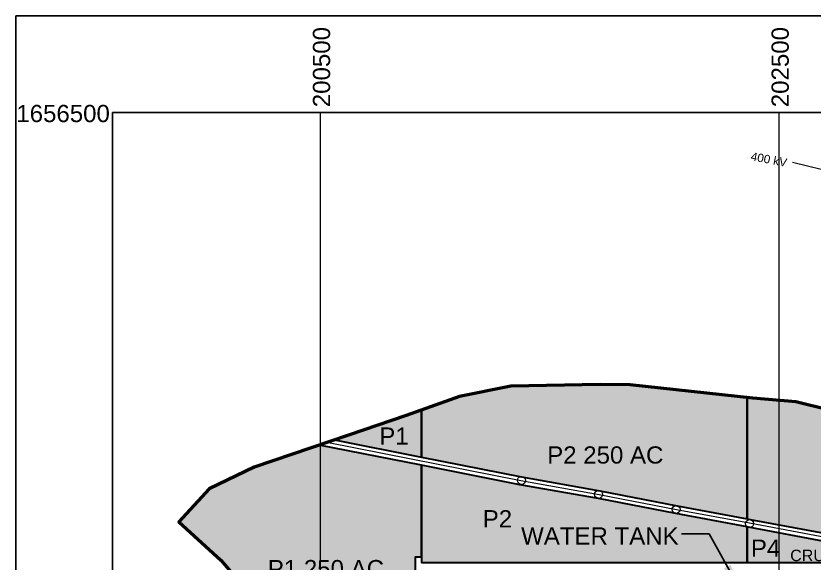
# Model space of a CAD drawing. Header units: feet. Extents: x 199174 to 214517, y 1645895 to 1656921.
# Drawn here: x 199174 to 202654, y 1654536 to 1656921 of the extents above; entities that cross this region are included whole.
import ezdxf

# ---------------------------------------------------------------- set-up
doc = ezdxf.new("R2010")
doc.units = ezdxf.units.FT
doc.header["$MEASUREMENT"] = 0
doc.header["$PDMODE"] = 1
doc.linetypes.add('PHANTOM2', pattern=[1.25, 0.625, -0.125, 0.125, -0.125, 0.125, -0.125])
for name, color, linetype in [('220 KV POWER LINE', 150, 'Continuous'), ('400 KV POWER LINE', 150, 'Continuous'), ('GRID', 7, 'Continuous'), ('ROAD', 7, 'Continuous'), ('VILLAGE BOUNDARY', 6, 'Continuous')]:
    doc.layers.add(name, color=color, linetype=linetype)
for name, color, linetype, true_color in [('APSPCL LAND', 7, 'Continuous', 0xd7ecd5), ('Plot 1 to 2', 7, 'Continuous', 0xffc994), ('Plot 3 to 5', 7, 'Continuous', 0xffe8e0)]:
    doc.layers.add(name, color=color, linetype=linetype, true_color=true_color)
for name, color, linetype, lineweight in [('Main boundry', 1, 'Continuous', 50), ('PLOT BOUNDARY', 1, 'Continuous', 50), ("PLOT NO'S", 1, 'Continuous', 9)]:
    doc.layers.add(name, color=color, linetype=linetype, lineweight=lineweight)
doc.styles.add('ARI', font='arial.ttf')
doc.styles.get("Standard").update_dxf_attribs({"font": 'arial.ttf'})
doc.linetypes.add('ZIGZAG', pattern='A,0.0001,-0.2,[131,ltypeshp.shx,S=0.2,R=0,X=-0.2,Y=0],-0.4,[131,ltypeshp.shx,S=0.2,R=180,X=0.2,Y=0],-0.2', length=0.8001)
doc.dimstyles.get("Standard").update_dxf_attribs({"dimtxt": 0.18, "dimasz": 0.18, "dimexe": 0.18, "dimexo": 0.0625, "dimgap": 0.09, "dimtad": 0, "dimtih": 1, "dimtoh": 1, "dimdec": 4, "dimzin": 0, "dimdsep": 46, "dimtxsty": 'Standard', "dimcen": 0.09, "dimadec": 0, "dimazin": 0, "dimtfac": 1, "dimtdec": 4, "dimtofl": 0, "dimtmove": 0, "dimatfit": 3, "dimfxl": 1, "dimtolj": 1, "dimtzin": 0, "dimarcsym": 0})

# ---------------------------------------------------------------- blocks, each defined once
blk = doc.blocks.new('road')
at = {"layer": 'ROAD', "lineweight": 9}
for p, q in [((-4704, 2657.3), (-4729, 2657.3)), ((-4729, 2657.3), (-4729, 2582.3)), ((-4704, 2632.3), (-4704, 2657.3)), ((-4148.7, 2632.3), (-4704, 2632.3)), ((-3348.3, 2632.3), (-4148.7, 2632.3)), ((-3283.4, 2632.3), (-3348.3, 2632.3)), ((-2674.5, 2632.3), (-3283.4, 2632.3))]:
    blk.add_line(p, q, dxfattribs=at)

msp = doc.modelspace()

# ---------------------------------------------------------------- hatches: boundary and pattern name
at = {"layer": 'Plot 1 to 2'}
h = msp.add_hatch(color=256, dxfattribs=at)
h.dxf.hatch_style = 1
h.paths.add_polyline_path([(202362.4, 1655257.7), (201851.7, 1655312.5), (201721.1, 1655314), (201331.5, 1655307.5), (201108.1, 1655262.3), (200941.9, 1655202.8), (200941.9, 1654997.9), (201378.1, 1654912), (201720.2, 1654851.3), (202057.4, 1654786), (202362.5, 1654729)])
h.paths.add_polyline_path([(202362.5, 1654693.4), (202050.9, 1654751.6), (201713.8, 1654816.9), (201371.7, 1654877.5), (200941.9, 1654962.2), (200941.9, 1654563.4), (200941.9, 1654538.4), (201497.3, 1654538.4), (202297.6, 1654538.4), (202362.5, 1654538.4)])
h = msp.add_hatch(color=256, dxfattribs=at)
h.dxf.hatch_style = 1
h.paths.add_polyline_path([(200941.9, 1654194.7), (200927.6, 1654191.5), (200941.9, 1654259.7), (200941.9, 1654488.4), (200916.9, 1654488.4), (200916.9, 1654563.4), (200941.9, 1654563.4), (200941.9, 1654962.2), (200496.2, 1655050), (200213.4, 1654954.3), (200016.1, 1654859.8), (199885, 1654715.2), (200067.3, 1654548.1), (200207.3, 1654386), (200240.2, 1654334.9), (200371.1, 1654133.8), (200473, 1653957.2), (200518.2, 1653880.4), (200564.2, 1653680.5), (200583, 1653555.3), (200593.5, 1653550.9), (200633.1, 1653545.4), (200698, 1653536.5), (200786.5, 1653523.3), (200902.8, 1653506.1), (200941.9, 1653499.9)])
h.paths.add_polyline_path([(200941.9, 1655202.8), (200876.2, 1655179.3), (200624, 1655093.3), (200562.8, 1655072.5), (200941.9, 1654997.9)])
at = {"layer": 'Plot 3 to 5'}
h = msp.add_hatch(color=256, dxfattribs=at)
h.dxf.hatch_style = 1
h.paths.add_polyline_path([(203663.8, 1655678.6), (203555.9, 1655712.2), (203443.3, 1655746.9), (203289.9, 1655792.9), (203114.9, 1655845.7), (203030.7, 1655872.7), (202953.2, 1655708.2), (203527.2, 1655552.9), (203586.7, 1655524.1), (203636.5, 1655622.3)])
h.paths.add_polyline_path([(203485, 1655323.2), (203566.4, 1655483.9), (203511.3, 1655510.6), (202933.7, 1655666.9), (202715.7, 1655204.1), (202575, 1655239.4), (202387, 1655255.1), (202362.4, 1655257.7), (202362.5, 1654729), (202375.2, 1654726.6), (202714.1, 1654663.3), (203054.1, 1654598.3), (203097.4, 1654582.6), (203102, 1654586.8), (203146.5, 1654628.8), (203180.2, 1654660.6), (203169, 1654661.3), (203161, 1654661.7), (203152.7, 1654663.2), (203150.9, 1654669.1), (203148.1, 1654678.4), (203148, 1654690.4), (203151.8, 1654696.3), (203161.3, 1654700.3), (203176.8, 1654695.6), (203185, 1654690), (203193.6, 1654684.1), (203205.2, 1654710.8), (203228.5, 1654757.8), (203247.9, 1654800), (203268.5, 1654845.4), (203314.3, 1654944.7)])
h.paths.add_polyline_path([(202707.6, 1654628.9), (202368.8, 1654692.2), (202362.5, 1654693.4), (202362.5, 1654538.4), (202971.4, 1654538.4), (203049.8, 1654538.4), (203116.7, 1654538.4), (203044.8, 1654564.4)])
h.paths.add_polyline_path([(203038, 1654436.4), (203065.7, 1654459.7), (203071.4, 1654466.7), (203084.5, 1654484), (203087.3, 1654488.4), (202899.9, 1654488.4), (202397.4, 1654488.4), (202383, 1654488.4), (202373.7, 1654488.4), (202964, 1654376), (202998.7, 1654405)])

# ---------------------------------------------------------------- linework, layer by layer
at = {"layer": '220 KV POWER LINE', "linetype": 'Continuous', "lineweight": 9, "ltscale": 50, "elevation": 241}
msp.add_lwpolyline([(207825.5, 1653175.5), (207452.4, 1653387.7), (207171.5, 1653518.3), (206847.2, 1653544.1), (206511.7, 1653577.4), (206184.4, 1653612.4), (205853.8, 1653645.2), (205527.2, 1653672.8), (205220.2, 1653799.3), (204908, 1653907.9), (204591.4, 1654011.9), (204271.1, 1654129.7), (203948.3, 1654256), (203623.3, 1654372.5), (203297.8, 1654491.4), (203049.5, 1654581.3), (202710.8, 1654646.1), (202372, 1654709.4), (202054.1, 1654768.8), (201717, 1654834.1), (201374.9, 1654894.7), (200529.5, 1655061.3)], dxfattribs=at)
at = {"layer": '220 KV POWER LINE', "linetype": 'ZIGZAG', "lineweight": 9, "ltscale": 30}
for centre in [(201378.3, 1654896.4, 312.8), (201714.9, 1654835.2, 334.3), (202052.3, 1654769.6, 319.3), (202373, 1654708.5, 325.3)]:
    msp.add_circle(centre, 17.4, dxfattribs=at)
at = {"layer": '400 KV POWER LINE', "linetype": 'Continuous', "lineweight": 9, "ltscale": 50}
msp.add_lwpolyline([(209990.3, 1653266.9), (209708.1, 1653378.1), (209359.1, 1653522.8), (209016.5, 1653659.7), (208644.7, 1653810.1), (208276.3, 1653959.5), (207907.2, 1654112), (207542.9, 1654258.9), (207191.9, 1654401.9), (206828.8, 1654563), (206483.6, 1654719.4), (206138.3, 1654875.3), (205795.9, 1655029.2), (205441.8, 1655185.4), (205087.7, 1655342.7), (204743.6, 1655493.8), (204383.2, 1655652.9), (204022.1, 1655816.6), (203695.3, 1655964.5), (203309.2, 1656071.9), (202940.5, 1656189), (202559.6, 1656282)], dxfattribs=at)
at = {"layer": 'APSPCL LAND', "color": 1}
for points in [[(199174.1, 1656920.6), (214431.1, 1656920.6), (214431.1, 1645894.6), (199174.1, 1645894.6)], [(199594.7, 1656500), (211153, 1656500), (211153, 1648146.9), (199594.7, 1648146.9)]]:
    msp.add_lwpolyline(points, close=True, dxfattribs=at)
at = {"layer": 'APSPCL LAND'}
msp.add_point((200500, 1656500), dxfattribs=at)
at = {"layer": 'GRID', "color": 254, "lineweight": 0}
for p, q in [((200500, 1656500), (200500, 1649164.6)), ((202500, 1656500), (202500, 1649164.6))]:
    msp.add_line(p, q, dxfattribs=at)
at = {"layer": 'Main boundry', "lineweight": 50, "flags": 128}
msp.add_lwpolyline([(202715.7, 1655204.1), (202575, 1655239.4), (202387, 1655255.1), (201851.7, 1655312.5), (201721.1, 1655314), (201331.5, 1655307.5), (201108.1, 1655262.3), (200876.2, 1655179.3), (200624, 1655093.3), (200213.4, 1654954.3), (200016.1, 1654859.8), (199885, 1654715.2), (200067.3, 1654548.1), (200207.3, 1654386)], dxfattribs=at)
at = {"layer": 'PLOT BOUNDARY', "lineweight": 30, "flags": 128}
for points in [[(202362.4, 1655257.7), (201851.7, 1655312.5), (201721.1, 1655314), (201331.5, 1655307.5), (201108.1, 1655262.3), (200941.9, 1655202.8), (200941.9, 1654997.9), (201378.1, 1654912), (201720.2, 1654851.3), (202057.4, 1654786), (202362.5, 1654729)], [(200941.9, 1655202.8), (200876.2, 1655179.3), (200624, 1655093.3), (200562.8, 1655072.5), (200941.9, 1654997.9)], [(202362.5, 1654693.4), (202050.9, 1654751.6), (201713.8, 1654816.9), (201371.7, 1654877.5), (200941.9, 1654962.2), (200941.9, 1654563.4), (200941.9, 1654538.4), (201497.3, 1654538.4), (202297.6, 1654538.4), (202362.5, 1654538.4)], [(202707.6, 1654628.9), (202368.8, 1654692.2), (202362.5, 1654693.4), (202362.5, 1654538.4), (202971.4, 1654538.4), (203049.8, 1654538.4), (203116.7, 1654538.4), (203044.8, 1654564.4)]]:
    msp.add_lwpolyline(points, close=True, dxfattribs=at)
for points in [[(202715.7, 1655204.1), (202575, 1655239.4), (202387, 1655255.1), (202362.4, 1655257.7), (202362.5, 1654729), (202375.2, 1654726.6), (202714.1, 1654663.3)], [(200916.9, 1654488.4), (200916.9, 1654563.4), (200941.9, 1654563.4), (200941.9, 1654962.2), (200496.2, 1655050), (200213.4, 1654954.3), (200016.1, 1654859.8), (199885, 1654715.2), (200067.3, 1654548.1), (200207.3, 1654386)]]:
    msp.add_lwpolyline(points, dxfattribs=at)
at = {"layer": 'VILLAGE BOUNDARY', "linetype": 'PHANTOM2', "ltscale": 50, "const_width": 7.32}
msp.add_lwpolyline([(202715.7, 1655204.1), (202575, 1655239.4), (202387, 1655255.1), (201851.7, 1655312.5), (201721.1, 1655314), (201331.5, 1655307.5), (201108.1, 1655262.3), (200876.2, 1655179.3), (200624, 1655093.3), (200213.4, 1654954.3), (200016.1, 1654859.8), (199885, 1654715.2), (200067.3, 1654548.1), (200207.3, 1654386)], dxfattribs=at)

# ---------------------------------------------------------------- block references
at = {"layer": 'ROAD', "lineweight": 9}
msp.add_blockref('road', (205645.9, 1651906), dxfattribs=at)

# ---------------------------------------------------------------- texts
at = {"layer": '400 KV POWER LINE', "color": 1, "linetype": 'ZIGZAG', "lineweight": 30, "ltscale": 30, "style": 'ARI'}
msp.add_text('400 kV', height=36.61, rotation=349.5304, dxfattribs=at).set_placement((202376, 1656291.8, 381.8))
at = {"layer": 'GRID', "color": 242, "linetype": 'Continuous', "lineweight": 0}
for s, p in [('200500', (200543.9, 1656522.9)), ('202500', (202543.9, 1656522.9))]:
    msp.add_text(s, height=75, rotation=90, dxfattribs=at).set_placement(p)
msp.add_text('1656500', height=75, dxfattribs=at).set_placement((199175.7, 1656458))
at = {"layer": 'GRID', "linetype": 'Continuous', "lineweight": 0}
msp.add_text('WATER TANK', height=75, dxfattribs=at).set_placement((201376.9, 1654616.8, -448))
at = {"layer": 'GRID', "color": 1, "linetype": 'Continuous', "lineweight": 0}
msp.add_text('CRUSHER', height=50, dxfattribs=at).set_placement((202550.2, 1654544.4, -448))
at = {"layer": "PLOT NO'S", "linetype": 'Continuous'}
for s, p in [('P1', (200758.4, 1655052, -448)), ('P2 250 AC', (201490.6, 1654969.7, -448)), ('P2', (201209.5, 1654691.7, -448)), ('P4 ', (202378.7, 1654563.7, -448)), ('P1 250 AC', (200272.3, 1654474.4, -448))]:
    msp.add_text(s, height=75, dxfattribs=at).set_placement(p)

# ---------------------------------------------------------------- leaders
msp.add_leader([(202324.6, 1654433.3), (202196.3, 1654663.8), (202076.6, 1654663.8)], dimstyle='Standard', override={"dimasz": 100})

doc.saveas('drawing.dxf')
